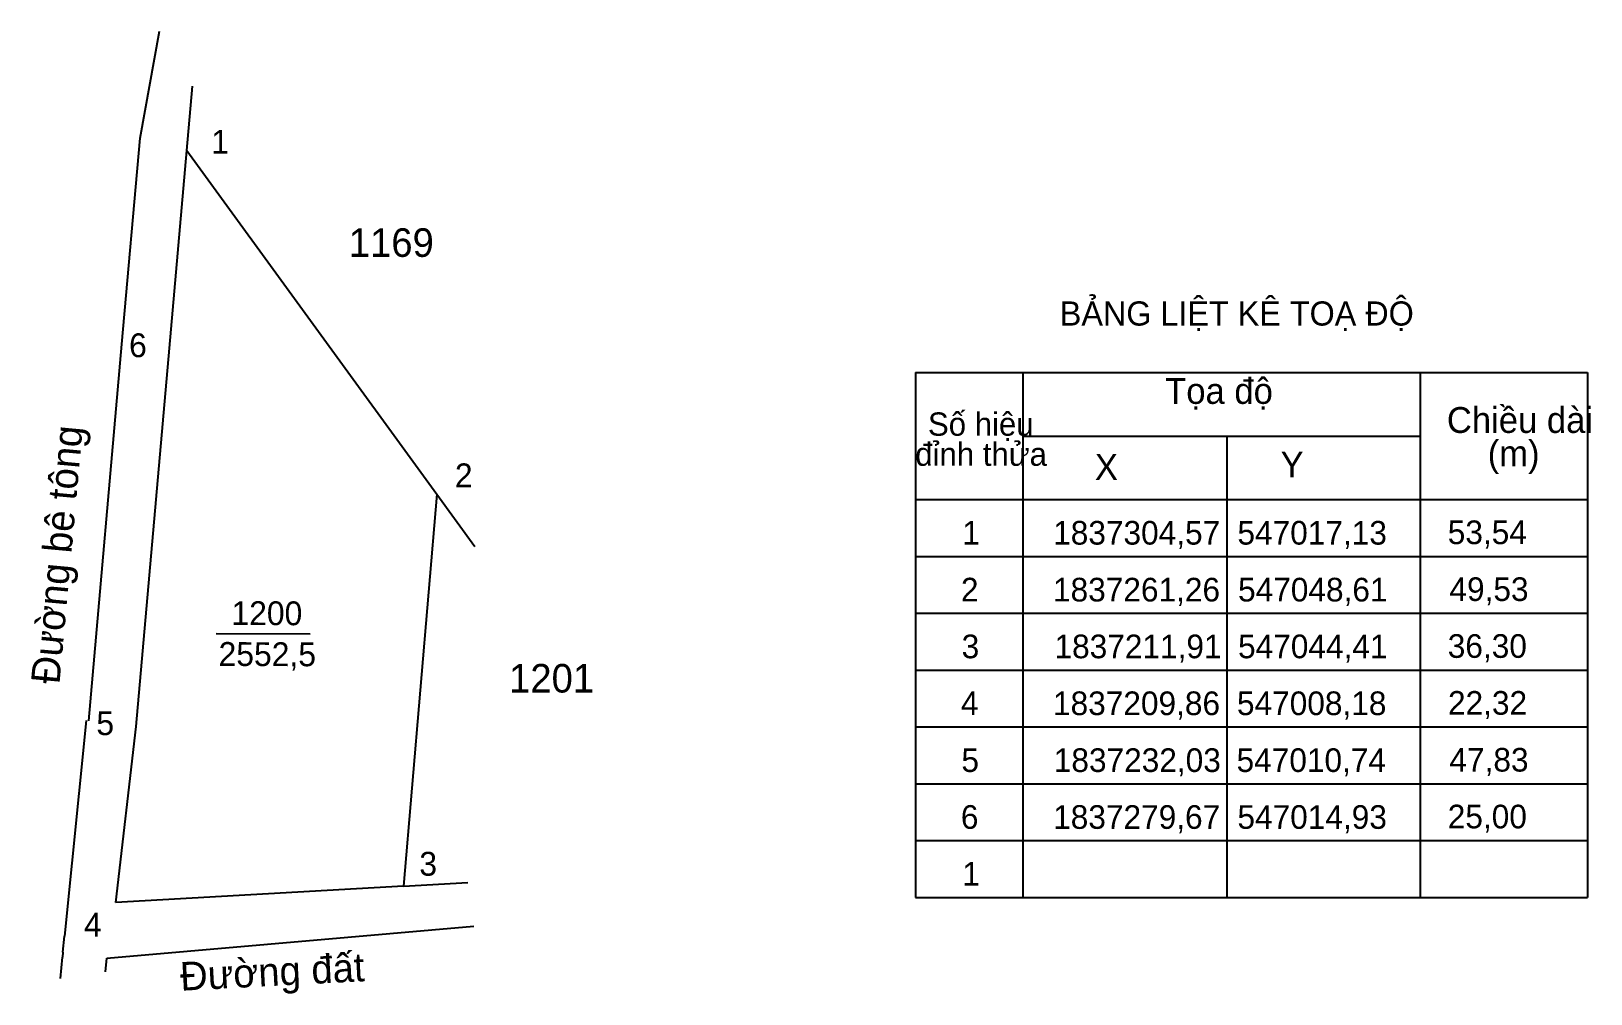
# Model space of a CAD drawing. Extents: x 546998 to 547194, y 1837198 to 1837320.
import ezdxf

# ---------------------------------------------------------------- set-up
doc = ezdxf.new("R2010")
doc.units = 0
doc.layers.add('Level 5', color=7, linetype='Continuous')

msp = doc.modelspace()

# ---------------------------------------------------------------- linework, layer by layer
at = {"layer": 'Level 5'}
for p, q in [((547017.13, 1837304.57), (547017.85, 1837312.66)), ((547108.89, 1837276.6), (547108.89, 1837210.51)), ((547108.89, 1837276.6), (547193.49, 1837276.6)), ((547122.4, 1837276.6), (547122.4, 1837210.51)), ((547172.46, 1837210.51), (547172.46, 1837276.6)), ((547193.49, 1837276.6), (547193.49, 1837210.51)), ((547122.4, 1837268.59), (547172.46, 1837268.59)), ((547148.05, 1837268.59), (547148.05, 1837210.51)), ((547048.61, 1837261.26), (547053.38, 1837254.69)), ((547108.89, 1837260.6), (547193.49, 1837260.6)), ((547108.89, 1837253.44), (547193.49, 1837253.44)), ((547108.89, 1837246.29), (547193.49, 1837246.29)), ((547020.81, 1837243.74), (547032.67, 1837243.69)), ((547108.89, 1837239.13), (547193.49, 1837239.13)), ((547004.44, 1837232.77), (547001.72, 1837205.62)), ((547108.89, 1837231.98), (547193.49, 1837231.98)), ((547108.89, 1837224.82), (547193.49, 1837224.82)), ((547108.89, 1837217.67), (547193.49, 1837217.67)), ((547044.41, 1837211.91), (547052.52, 1837212.37)), ((547108.89, 1837210.51), (547193.49, 1837210.51)), ((547037.42, 1837205.49), (547053.26, 1837206.87)), ((547007.04, 1837202.84), (547037.42, 1837205.49)), ((547001.52, 1837203.62), (547001.49, 1837203)), ((547006.9, 1837201.15), (547007.04, 1837202.84))]:
    msp.add_line(p, q, dxfattribs=at)
for points in [[(547008.95, 1837280.17), (547011.25, 1837306.12), (547013.69, 1837319.58)], [(547004.78, 1837232.72), (547008.95, 1837280.17)], [(547001.52, 1837203.62), (547001.72, 1837205.62)], [(547001.24, 1837200.28), (547001.49, 1837203)]]:
    msp.add_lwpolyline(points, dxfattribs=at)
msp.add_lwpolyline([(547008.18, 1837209.86), (547010.74, 1837232.03), (547014.93, 1837279.67), (547017.13, 1837304.57), (547048.61, 1837261.26), (547044.41, 1837211.91)], close=True, dxfattribs=at)

# ---------------------------------------------------------------- texts
for s, height, p in [('1', 3, (547020.21, 1837304.15)), ('1169', 3.6, (547037.52, 1837291.16)), ('BẢNG LIỆT KÊ TOẠ ĐỘ', 3.0443, (547127.04, 1837282.51)), ('6', 3, (547009.86, 1837278.53)), ('Tọa độ', 3.258, (547140.3, 1837272.65)), ('Số hiệu', 2.932, (547110.44, 1837268.64)), ('Chiều dài', 3.258, (547175.77, 1837268.99)), ('đỉnh thửa', 2.932, (547108.84, 1837264.85)), ('(m)', 3.258, (547180.91, 1837264.79)), ('X', 3.26, (547131.45, 1837263.07)), ('Y', 3.26, (547154.83, 1837263.39)), ('2', 3, (547050.88, 1837262.15)), ('1', 2.98, (547114.77, 1837254.93)), ('1837304,57', 2.977, (547126.2, 1837254.93)), ('547017,13', 2.977, (547149.4, 1837254.93)), ('53,54', 2.977, (547175.88, 1837254.99)), ('2', 2.98, (547114.59, 1837247.77)), ('1837261,26', 2.977, (547126.18, 1837247.77)), ('547048,61', 2.977, (547149.48, 1837247.77)), ('49,53', 2.977, (547176.09, 1837247.83)), ('3', 2.98, (547114.68, 1837240.62)), ('1837211,91', 2.977, (547126.37, 1837240.62)), ('547044,41', 2.977, (547149.48, 1837240.62)), ('36,30', 2.977, (547175.88, 1837240.67)), ('1201', 3.6, (547057.7, 1837236.3)), ('4', 2.98, (547114.58, 1837233.46)), ('1837209,86', 2.977, (547126.18, 1837233.46)), ('547008,18', 2.977, (547149.34, 1837233.46)), ('22,32', 2.977, (547175.91, 1837233.51)), ('5', 3, (547005.74, 1837230.94)), ('5', 2.98, (547114.65, 1837226.3)), ('1837232,03', 2.977, (547126.28, 1837226.3)), ('547010,74', 2.977, (547149.29, 1837226.3)), ('47,83', 2.977, (547176.09, 1837226.35)), ('6', 2.98, (547114.58, 1837219.14)), ('1837279,67', 2.977, (547126.2, 1837219.14)), ('547014,93', 2.977, (547149.4, 1837219.14)), ('25,00', 2.977, (547175.88, 1837219.2)), ('3', 3, (547046.4, 1837213.24)), ('1', 2.98, (547114.77, 1837211.99)), ('4', 3, (547004.19, 1837205.57))]:
    msp.add_text(s, height=height, dxfattribs=at).set_placement(p)
for s, height, rotation, p in [('Đường bê tông', 3.6, 84.7965, (547001.09, 1837237.28)), ('1200', 3, 359.7552, (547022.74, 1837244.81)), ('2552,5', 3, 359.7552, (547021.12, 1837239.66)), ('Đường đất', 3.6, 2.9847, (547016.37, 1837198.75))]:
    msp.add_text(s, height=height, rotation=rotation, dxfattribs=at).set_placement(p)

doc.saveas('drawing.dxf')
